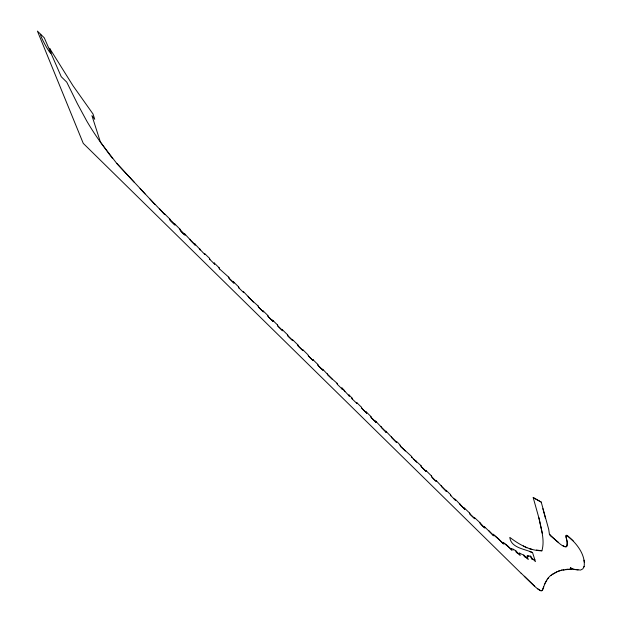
<?xml version="1.0" encoding="UTF-8"?>
<svg xmlns="http://www.w3.org/2000/svg" width="622" height="622" viewBox="0 0 622 622"><rect width="100%" height="100%" fill="white"/><g stroke="black" fill="none" stroke-linecap="round" stroke-linejoin="round"><path stroke-width="0.93" d="M521.189 573.251L536.312 587.813L540.129 590.519L541.933 590.814C544.39 585.722 545.696 579.992 550.097 575.98C553.603 573.476 557.483 571.128 561.884 570.071L571.75 569.114L570.436 567.87L574.261 569.433A2.954 0.723 56.7 0 1 574.868 569.449L580.583 570.063L582.876 568.827L584.175 566.378C585.504 554.832 577.154 544.149 568.842 536.934A7.666 1.882 56.7 0 0 568.127 536.242A6.811 1.672 56.7 0 0 567.381 535.651A6.508 1.594 56.7 0 0 566.798 535.363L566.098 535.542L566.113 537.315A28.068 6.881 56.7 0 0 566.354 538.333L566.72 539.764A35.314 8.654 56.7 0 1 566.852 540.285A19.99 4.898 56.7 0 1 567.077 541.412C569.348 556.037 552.095 536.078 549.444 534.407L548.713 529.376L541.218 502.086L533.194 497.577L538.73 517.356A44.286 10.854 56.7 0 1 539.134 518.694A49.573 12.152 56.7 0 1 539.313 519.347M420.931 465.575L421.312 466.733L426.078 471.422L425.767 470.341L431.357 475.799C431.217 477.183 438.292 483.823 436.216 480.565L446.371 491.318L446.028 490.206L450.499 494.56L450.888 495.726M337.497 384.513L337.031 383.261L327.794 374.996L327.312 373.729M332.467 379.521L322.569 369.079L322.849 370.152L318.184 365.58L317.718 364.329L312.78 359.493L313.06 360.558L308.395 355.986L307.929 354.734L302.642 349.556L302.953 350.621L298.257 346.057L297.79 344.806L292.418 339.55L292.744 340.623L288.033 336.051L287.566 334.799L282.279 329.621L282.613 330.717L277.902 326.13L277.428 324.878L272.584 320.136L272.926 321.24L272.584 320.136M543.776 586.896L542.493 590.379M194.873 243.941L195.153 245.006L194.841 243.941L204.871 254.561L204.545 253.481L209.443 258.254L209.832 259.428L214.59 264.101L214.248 262.997L219.061 267.693L219.527 268.945M453.951 498.735L455.623 500.36L455.273 499.233L464.743 509.231L464.377 508.034L469.672 513.08L469.991 514.091L474.757 518.764L474.361 517.488L479.741 522.457L484.81 528.055L484.375 526.671L493.456 535.425L493.098 534.275L498.549 538.815L503.486 544.04L502.996 542.345L511.712 549.56L511.338 548.402L515.677 550.625L520.155 555.539L519.308 552.904L520.668 553.666A69.369 17.004 56.7 0 0 523.81 555.096L528.257 559.528L527.114 555.967L530.683 556.169L531.04 557.273L535.449 561.604L532.51 552.507C524.54 548.907 510.973 547.881 509.799 537.369C519.23 544.545 529.788 550.711 541.894 550.804C544.919 540.51 541.327 529.874 539.367 519.557M546.069 581.492L546.8 580.116M411.966 457.574L411.507 456.33L400.529 446.347C400.692 444.932 394.527 439.101 396.572 442.436L385.92 431.225L386.262 432.321L385.92 431.225M519.759 554.404L516.322 552.491L515.677 550.625M446.347 491.294L441.589 486.629L441.239 485.487M544.654 583.949L544.304 584.626M584.175 566.378L583.56 567.443M548.433 577.822L547.71 578.802M154.956 204.172L164.783 214.606L164.62 213.875L169.759 218.967L170.187 220.118L174.914 224.9L174.642 223.834L179.898 229.098C180.147 230.941 185.822 236.694 184.781 233.973L195.153 245.006L190.425 240.356L190.068 239.237M545.074 583.109L545.727 582.114M292.713 340.638L287.955 335.973L287.566 334.799M561.884 570.071L561.145 570.39M558.393 571.128L560.041 570.786M550.828 575.459L551.286 575.148M302.93 350.637L298.171 345.964L297.79 344.806M557.677 571.4L556.799 571.851M554.459 573.243L555.252 572.808M322.826 370.129L318.067 365.456L317.694 364.305M552.181 574.355L554.35 573.437M574.129 569.449L578.087 569.931M555.827 572.38L556.223 572.271M565.973 546.987L566.86 546.404L567.155 542.959A20.114 4.929 56.7 0 0 567.163 542.236A19.049 4.665 56.7 0 0 567.07 541.404L566.113 537.315A14.049 3.444 56.7 0 1 565.989 536.568A9.377 2.294 56.7 0 1 565.973 535.962A7.666 1.882 56.7 0 1 566.098 535.542A7.145 1.749 56.7 0 1 566.37 535.332A6.686 1.641 56.7 0 1 566.798 535.363L573.134 540.845M549.77 534.337L550.229 535.62L558.688 542.563M569.285 569.2L571.75 569.114M411.57 456.424L411.919 457.52L420.946 465.59L421.343 466.733L426.07 471.406M568.205 569.107L565.818 569.472M405.264 450.997L400.591 446.417L400.125 445.158M536.436 550.019L541.894 550.804M572.668 569.177L573.461 569.332M528.887 556.13C524.369 554.684 531.064 560.647 524.346 556.643L523.81 555.096M564.037 570.063L563.081 569.923M534.827 559.676L531.654 559.116L530.683 556.169M529.306 548.69L532.51 549.537M541.031 590.869L537.431 588.707M529.991 551.776L532.51 552.507M267.779 315.432L268.144 316.575L272.902 321.247L268.206 316.645L267.732 315.385L262.982 310.728L263.293 311.84L258.534 307.167L258.13 305.977L248.637 297.479L248.162 296.22M572.1 568.819L570.483 567.87M526.904 547.842L523.281 545.937M565.103 546.777L562.521 545.401M502.996 542.345L507.521 545.719M164.783 214.606L159.698 208.938M533.194 497.577L541.218 502.086M455.576 500.329L450.818 495.656L450.452 494.521M503.291 543.449L493.16 534.321M263.331 311.855L258.596 307.237L258.13 305.977M253.379 302.113L243.326 291.485L243.622 292.565M342.162 389.084L341.82 387.965L349.292 396.082L348.958 394.962L351.772 397.715L352.239 398.966M524.284 576.252L534.485 586.212M228.678 277.124L229.137 278.368L233.895 283.033L233.545 281.906L238.553 286.804L238.941 287.97M351.772 397.715L352.138 398.865L356.896 403.538L356.538 402.387L361.561 407.324M361.491 407.254L362.027 408.568L366.685 413.132L366.335 411.997L370.821 416.413L371.217 417.587L375.945 422.206L375.595 421.094L386.262 432.321L381.442 427.617L381.068 426.459M169.822 219.061L170.179 220.18L174.938 224.853L174.626 223.866M436.473 481.615L431.715 476.942L431.341 475.783M170.179 220.18L174.945 224.853M308.341 355.932L313.107 360.604L312.749 359.485M361.872 408.413L366.685 413.132L366.335 411.997M396.525 442.421L391.86 437.841L391.386 436.59M413.56 459.137L416.639 462.162L416.336 461.096M179.898 229.098L180.318 230.342L185.076 235.015L184.765 233.989M243.676 292.628L238.864 287.893L238.49 286.75M521.205 573.367L83.262 143.379L37.421 31.1L44.271 37.825L61.259 76.739L66.733 82.112L77.431 103.788L86.668 120.878A66.562 16.312 56.7 0 0 102.288 144.685L116.679 163.322L155.026 204.482L150.058 199.094M180.318 230.342L185.084 235.038M108.508 153.167L100.367 141.925L91.932 115.645L94.723 119.261L93.043 114.028L73.023 85.774L49.573 48.244C55.786 64.704 38.968 35.042 40.757 34.412L40.687 34.303M116.679 163.322L134.057 182.067M344.821 391.697L344.355 390.445L341.82 387.965L342.17 389.092L337.412 384.419L337.031 383.261M209.909 259.506L209.443 258.254M200.198 249.974L199.732 248.714M479.741 522.457C479.609 523.988 486.544 530.061 484.375 526.671M507.606 545.805L512.015 550.509L511.338 548.402M145.027 193.885L140.043 188.528M469.672 513.08L470.053 514.231L474.718 518.624L474.361 517.488M219.037 267.67L219.41 268.836L228.764 277.21L229.145 278.361L233.895 283.041L233.545 281.906M112.675 158.618L108.632 153.362M277.505 324.964L277.847 326.021L282.621 330.764L282.279 329.621M488.597 530.411L493.588 535.814L493.098 534.275M513.469 549.203L513.702 549.934M370.821 416.413L371.186 417.556L375.945 422.229L375.595 421.094M459.642 503.462L459.985 504.559L464.735 509.177L464.377 508.034M356.538 402.387L356.896 403.538M348.958 394.962L349.307 396.097M214.248 262.997L214.582 264.101M538.73 517.356L542.244 533.108M542.866 508.656L545.408 518.126M584.019 560.189L584.4 562.381"/></g></svg>
